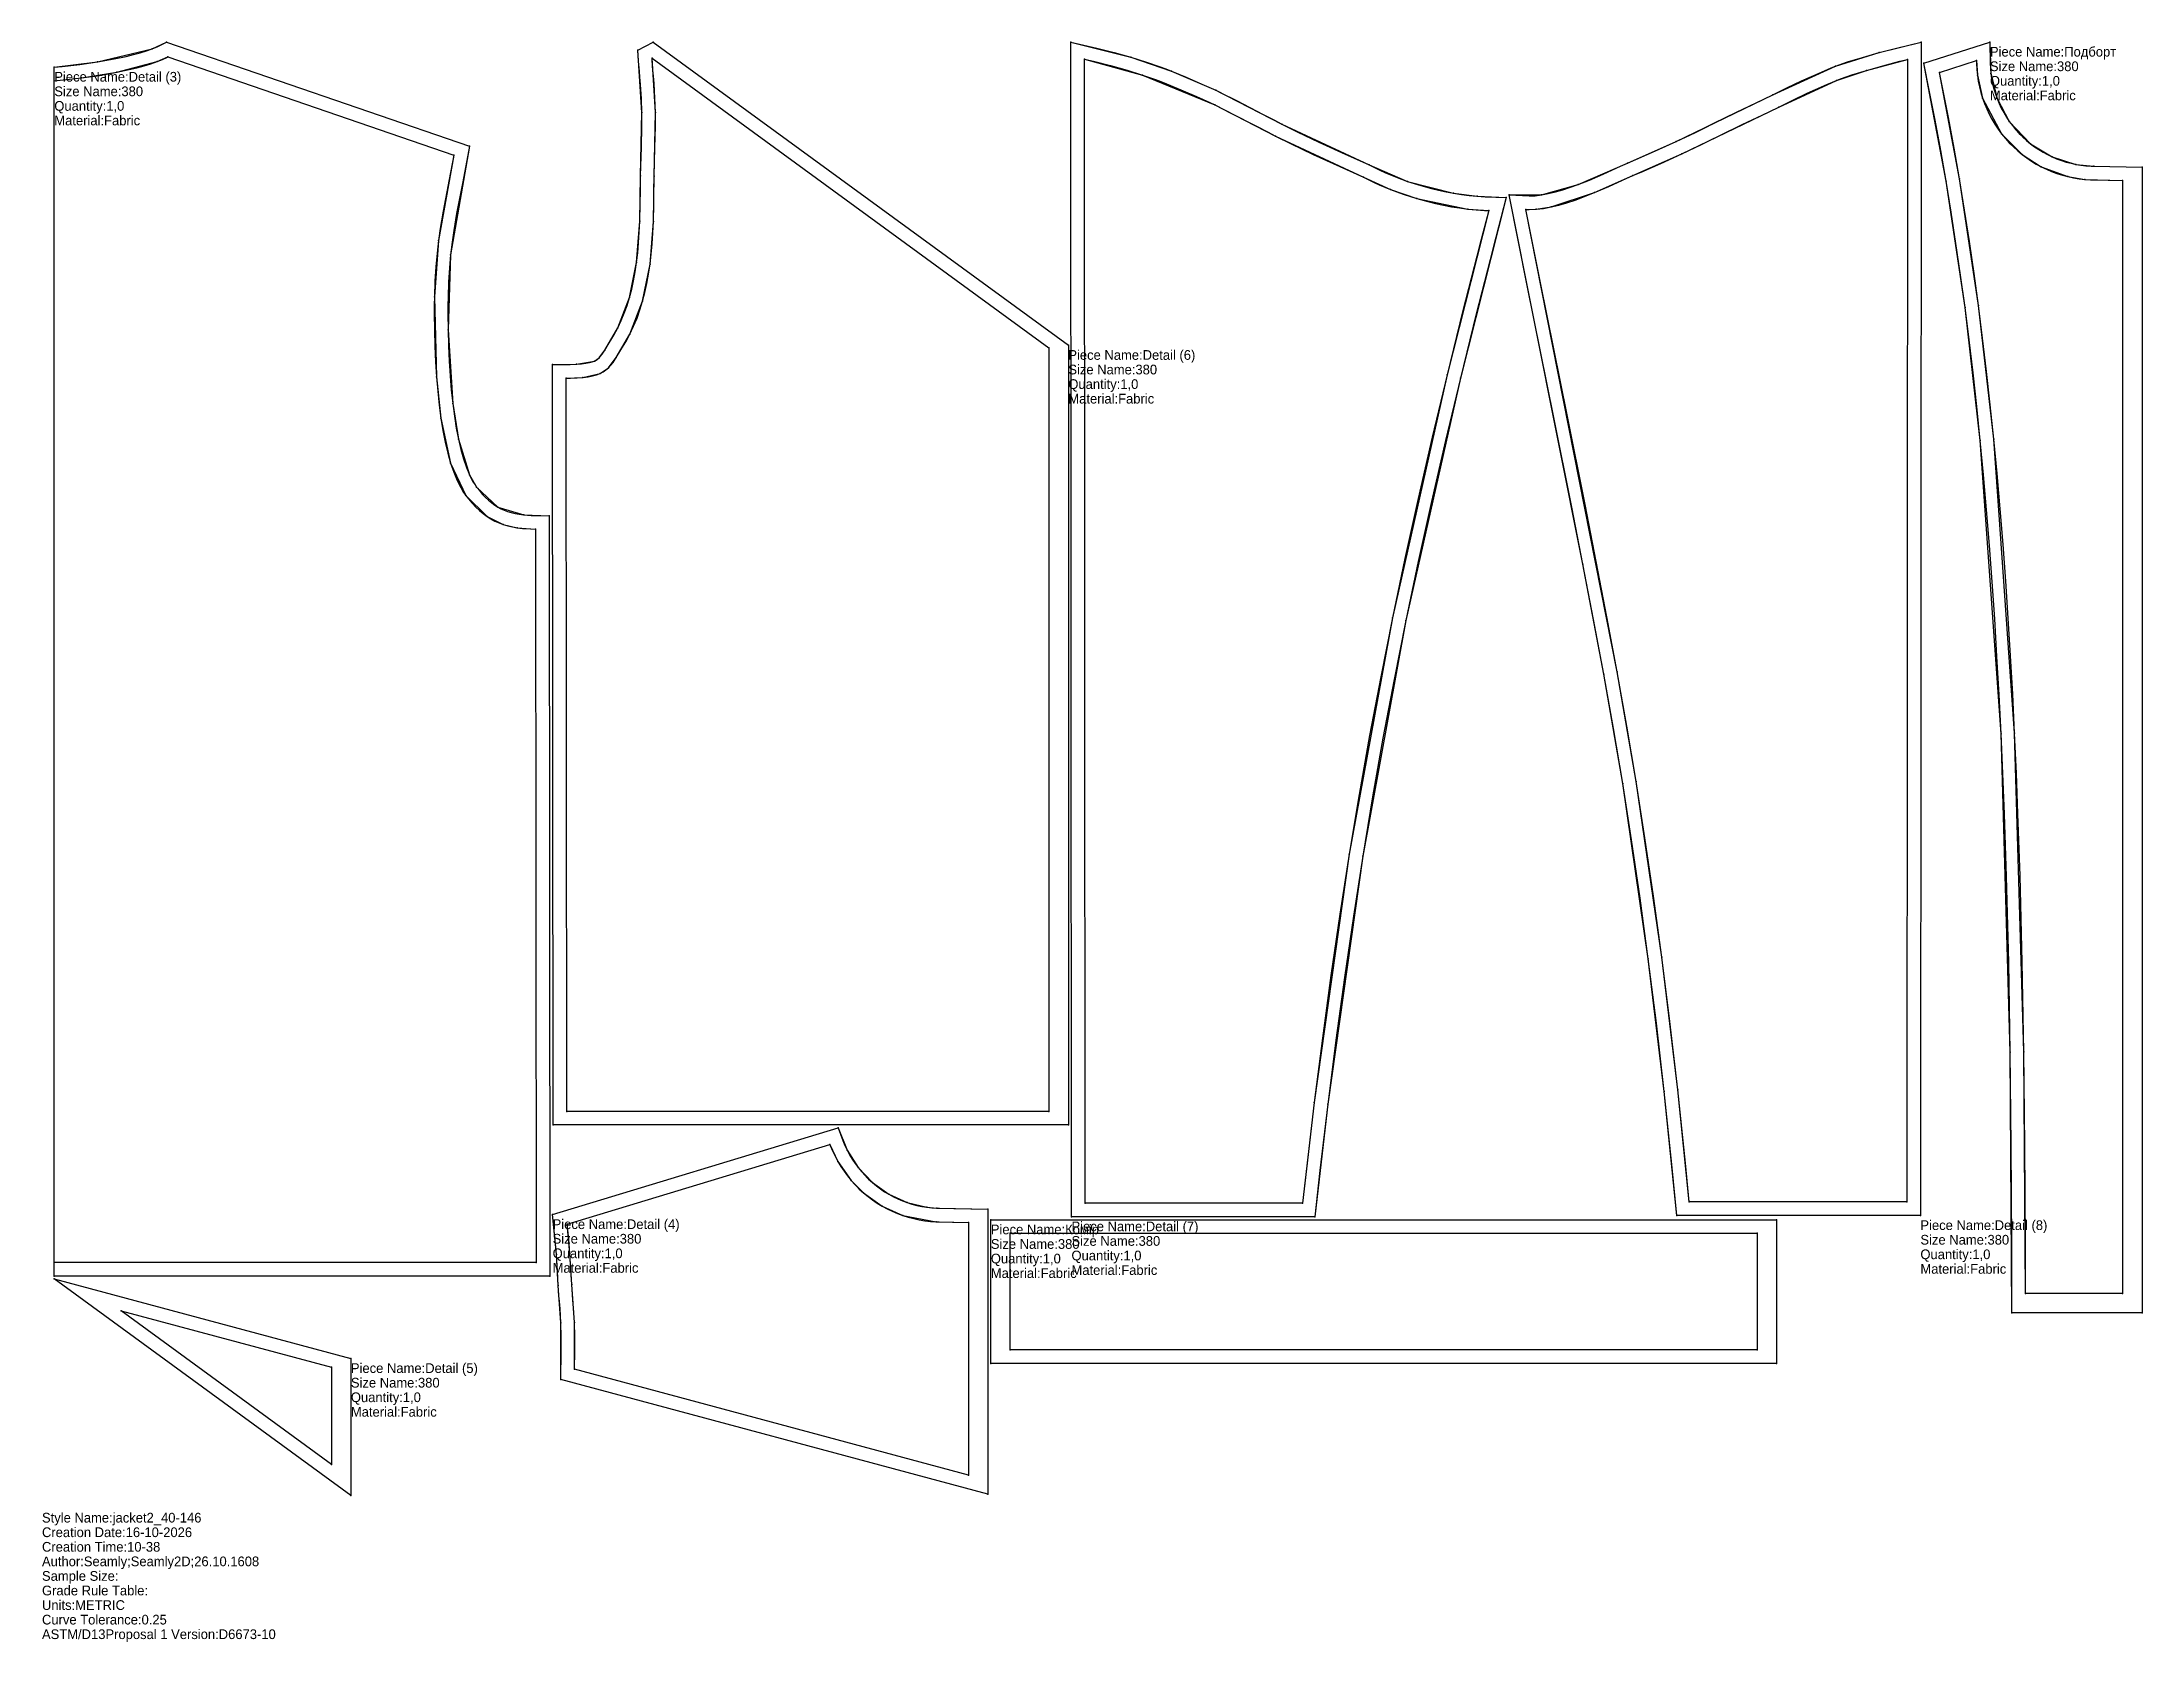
# Model space of a CAD drawing. Extents: x 0 to 1082, y -69 to 755.
import ezdxf

# ---------------------------------------------------------------- set-up
doc = ezdxf.new("R2010")
doc.units = 0

# ---------------------------------------------------------------- blocks, each defined once
blk = doc.blocks.new('piece-65_s380_M')
at = {"layer": '1'}
blk.add_lwpolyline([(1003.25, 754.86), (1003.74, 738.58), (1006.98, 725.7), (1013.22, 714), (1024.17, 702.47), (1035.24, 695.75), (1047.56, 691.84), (1056.69, 690.89), (1081.58, 690.39), (1081.58, 100.44), (1014.59, 100.44), (1013.74, 234.72), (1008.98, 398.62), (998.3, 549.74), (990.43, 618.23), (980.65, 683.18), (969.17, 743.96)], close=True, dxfattribs=at)
at = {"layer": '14'}
blk.add_lwpolyline([(996.33, 745.3), (996.79, 737.72), (999.43, 726), (1009.29, 707.55), (1019.85, 696.96), (1029.71, 690.65), (1043.38, 685.58), (1052.08, 684.14), (1071.58, 683.59), (1071.58, 110.44), (1021.58, 110.44), (1020.74, 234.82), (1015.97, 398.95), (1005.27, 550.43), (997.36, 619.14), (987.55, 684.35), (977.28, 739.21)], close=True, dxfattribs=at)
at = {"layer": '2'}
for p in [(1003.25, 754.86), (969.17, 743.96), (977.28, 739.21), (996.33, 745.3), (1071.58, 683.59), (1081.58, 690.39), (1021.58, 110.44), (1071.58, 110.44), (1014.59, 100.44), (1081.58, 100.44)]:
    blk.add_point(p, dxfattribs=at)
at = {"layer": '3'}
for p in [(996.79, 737.72), (1003.74, 738.58), (999.43, 726), (1006.98, 725.7), (1013.22, 714), (1009.29, 707.55), (1019.85, 696.96), (1024.17, 702.47), (1035.24, 695.75), (980.65, 683.18), (987.55, 684.35), (1029.71, 690.65), (1043.38, 685.58), (1047.56, 691.84), (1052.08, 684.14), (1056.69, 690.89), (990.43, 618.23), (997.36, 619.14), (998.3, 549.74), (1005.27, 550.43), (1008.98, 398.62), (1015.97, 398.95), (1013.74, 234.72), (1020.74, 234.82)]:
    blk.add_point(p, dxfattribs=at)
at = {"layer": '84'}
blk.add_lwpolyline([(1003.25, 754.86), (1003.34, 743.97), (1003.48, 741.25), (1003.74, 738.58), (1004.14, 735.94), (1004.66, 733.33), (1005.31, 730.74), (1006.08, 728.2), (1006.98, 725.7), (1007.99, 723.25), (1009.13, 720.85), (1010.38, 718.51), (1011.75, 716.22), (1013.22, 714), (1014.81, 711.86), (1016.51, 709.78), (1018.34, 707.76), (1019.27, 706.82), (1020.19, 705.91), (1022.15, 704.13), (1024.17, 702.47), (1026.26, 700.91), (1028.41, 699.46), (1030.63, 698.11), (1032.9, 696.88), (1035.24, 695.75), (1037.62, 694.74), (1040.04, 693.84), (1042.51, 693.05), (1045.02, 692.39), (1047.56, 691.84), (1050.13, 691.41), (1052.72, 691.11), (1055.37, 690.93), (1056.69, 690.89), (1081.58, 690.39), (1081.58, 100.44), (1014.59, 100.44), (1014.55, 136.42), (1014.28, 186.6), (1013.74, 234.72), (1012.91, 280.89), (1011.77, 325.21), (1010.7, 357.26), (1009.88, 378.14), (1008.98, 398.62), (1007.98, 418.72), (1006.89, 438.44), (1005.71, 457.81), (1004.43, 476.83), (1003.05, 495.52), (1001.57, 513.89), (999.99, 531.96), (998.3, 549.74), (996.5, 567.24), (994.59, 584.48), (992.57, 601.47), (990.43, 618.23), (988.17, 634.76), (985.78, 651.09), (983.28, 667.22), (980.65, 683.18), (977.9, 698.97), (975.01, 714.61), (971.99, 730.11), (969.17, 743.96)], close=True, dxfattribs=at)
at = {"layer": '87'}
blk.add_lwpolyline([(996.33, 745.3), (996.34, 743.77), (996.49, 740.74), (996.79, 737.72), (997.24, 734.74), (997.83, 731.79), (998.56, 728.87), (999.43, 726), (1000.45, 723.18), (1001.59, 720.42), (1002.87, 717.71), (1004.28, 715.06), (1005.83, 712.48), (1007.5, 709.98), (1009.29, 707.55), (1011.21, 705.21), (1013.25, 702.96), (1014.32, 701.87), (1015.38, 700.83), (1017.57, 698.84), (1019.85, 696.96), (1022.2, 695.2), (1024.64, 693.56), (1027.14, 692.04), (1029.71, 690.65), (1032.34, 689.38), (1035.03, 688.23), (1037.76, 687.22), (1040.55, 686.33), (1043.38, 685.58), (1046.25, 684.96), (1049.15, 684.48), (1052.08, 684.14), (1055.03, 683.93), (1056.52, 683.89), (1071.58, 683.59), (1071.58, 110.44), (1021.58, 110.44), (1021.55, 136.45), (1021.28, 186.66), (1020.74, 234.82), (1019.91, 281.04), (1018.77, 325.42), (1017.69, 357.51), (1016.87, 378.43), (1015.97, 398.95), (1014.97, 419.08), (1013.88, 438.85), (1012.7, 458.25), (1011.41, 477.32), (1010.03, 496.05), (1008.55, 514.47), (1006.96, 532.59), (1005.27, 550.43), (1003.46, 567.98), (1001.54, 585.28), (999.51, 602.33), (997.36, 619.14), (995.1, 635.74), (992.71, 652.13), (990.2, 668.33), (987.55, 684.35), (984.79, 700.21), (981.89, 715.91), (978.85, 731.48), (977.28, 739.21)], close=True, dxfattribs=at)
at = {"layer": '1'}
for s, p in [('Piece Name:Подборт', (1003.25, 747.36)), ('Size Name:380', (1003.25, 739.86)), ('Quantity:1,0', (1003.25, 732.36)), ('Material:Fabric', (1003.25, 724.86))]:
    blk.add_text(s, height=5, dxfattribs=at).set_placement(p)
blk = doc.blocks.new('piece-66_s380_M')
at = {"layer": '1'}
blk.add_lwpolyline([(488.69, 148.43), (893.41, 148.43), (893.41, 74.43), (488.69, 74.43)], close=True, dxfattribs=at)
at = {"layer": '14'}
blk.add_lwpolyline([(498.68, 141.43), (883.41, 141.43), (883.41, 81.43), (498.68, 81.43)], close=True, dxfattribs=at)
at = {"layer": '2'}
for p in [(488.69, 148.43), (498.68, 141.43), (883.41, 141.43), (893.41, 148.43), (498.68, 81.43), (883.41, 81.43), (488.69, 74.43), (893.41, 74.43)]:
    blk.add_point(p, dxfattribs=at)
at = {"layer": '84'}
blk.add_lwpolyline([(488.69, 148.43), (893.41, 148.43), (893.41, 74.43), (488.69, 74.43)], close=True, dxfattribs=at)
at = {"layer": '87'}
blk.add_lwpolyline([(498.68, 141.43), (883.41, 141.43), (883.41, 81.43), (498.68, 81.43)], close=True, dxfattribs=at)
at = {"layer": '1'}
for s, p in [('Piece Name:Комір', (488.69, 140.93)), ('Size Name:380', (488.69, 133.43)), ('Quantity:1,0', (488.69, 125.93)), ('Material:Fabric', (488.69, 118.43))]:
    blk.add_text(s, height=5, dxfattribs=at).set_placement(p)
blk = doc.blocks.new('piece_Detail_s380_M')
at = {"layer": '1'}
blk.add_lwpolyline([(6.35, 741.96), (28.52, 744.57), (56.83, 751.35), (64.13, 754.86), (220.15, 701.23), (210.44, 645.34), (209.13, 606.65), (211.52, 568.73), (214.53, 550.28), (220.17, 532.04), (223.86, 525.59), (234.78, 515.36), (248.12, 511.4), (261.25, 510.84), (261.62, 119.42), (6.35, 119.42)], close=True, dxfattribs=at)
at = {"layer": '14'}
blk.add_lwpolyline([(6.35, 734.94), (20.35, 736.33), (38.58, 739.26), (59.27, 744.79), (64.83, 747.21), (212.15, 696.58), (204.25, 652.65), (202.12, 623.69), (203.18, 582.42), (205.47, 561.15), (210.46, 538.08), (218.23, 521.43), (229.24, 510.58), (237.61, 506.44), (244.8, 504.76), (254.26, 504.04), (254.61, 126.42), (6.35, 126.42)], close=True, dxfattribs=at)
at = {"layer": '2'}
for p in [(64.13, 754.86), (64.83, 747.21), (6.35, 741.96), (6.35, 734.94), (212.15, 696.58), (220.15, 701.23), (261.25, 510.84), (254.26, 504.04), (6.35, 126.42), (6.35, 119.42), (254.61, 126.42), (261.62, 119.42)]:
    blk.add_point(p, dxfattribs=at)
at = {"layer": '3'}
for p in [(56.83, 751.35), (20.35, 736.33), (28.52, 744.57), (38.58, 739.26), (59.27, 744.79), (204.25, 652.65), (210.44, 645.34), (202.12, 623.69), (209.13, 606.65), (203.18, 582.42), (211.52, 568.73), (205.47, 561.15), (214.53, 550.28), (210.46, 538.08), (220.17, 532.04), (218.23, 521.43), (223.86, 525.59), (229.24, 510.58), (234.78, 515.36), (248.12, 511.4), (237.61, 506.44), (244.8, 504.76)]:
    blk.add_point(p, dxfattribs=at)
at = {"layer": '84'}
blk.add_lwpolyline([(6.35, 741.96), (10.32, 742.28), (19.48, 743.27), (28.52, 744.57), (37.22, 746.13), (43.31, 747.45), (47.1, 748.38), (50.65, 749.34), (53.91, 750.34), (56.83, 751.35), (59.35, 752.36), (61.43, 753.33), (64.13, 754.86), (220.15, 701.23), (216.68, 682.8), (213.48, 666.51), (212.05, 657.84), (211.19, 651.76), (210.44, 645.34), (209.83, 638.54), (209.38, 631.29), (209.12, 623.53), (209.07, 619.43), (209.05, 615.12), (209.13, 606.65), (209.34, 598.45), (209.69, 590.54), (210.16, 582.94), (210.78, 575.66), (211.52, 568.73), (212.39, 562.18), (213.4, 556.02), (214.53, 550.28), (215.78, 544.98), (217.14, 540.16), (218.61, 535.83), (220.17, 532.04), (221.8, 528.79), (223.04, 526.76), (223.86, 525.59), (224.26, 525.08), (225.09, 524.05), (226.78, 522.09), (228.42, 520.37), (230.03, 518.86), (231.61, 517.53), (233.19, 516.37), (234.78, 515.36), (236.4, 514.49), (238.07, 513.73), (239.83, 513.08), (241.7, 512.52), (243.69, 512.06), (245.84, 511.69), (248.12, 511.4), (251.97, 511.11), (261.25, 510.84), (261.62, 119.42), (6.35, 119.42)], close=True, dxfattribs=at)
at = {"layer": '87'}
blk.add_lwpolyline([(6.35, 734.94), (10.98, 735.31), (20.35, 736.33), (29.64, 737.66), (38.58, 739.26), (44.88, 740.63), (48.86, 741.6), (52.6, 742.62), (56.08, 743.69), (59.27, 744.79), (62.13, 745.93), (64.64, 747.1), (64.83, 747.21), (212.15, 696.58), (209.8, 684.12), (206.59, 667.76), (205.12, 658.9), (204.25, 652.65), (203.48, 646.06), (202.85, 639.07), (202.39, 631.63), (202.12, 623.69), (202.07, 619.49), (202.05, 615.1), (202.13, 606.53), (202.35, 598.21), (202.7, 590.17), (203.18, 582.42), (203.81, 574.99), (204.57, 567.9), (205.47, 561.15), (206.51, 554.78), (207.68, 548.8), (209, 543.22), (210.46, 538.08), (212.06, 533.38), (213.79, 529.14), (215.68, 525.39), (217.18, 522.92), (218.23, 521.43), (218.77, 520.74), (219.72, 519.56), (221.6, 517.39), (223.48, 515.41), (225.37, 513.62), (227.29, 512.02), (229.24, 510.58), (231.24, 509.32), (233.29, 508.21), (235.41, 507.25), (237.61, 506.44), (239.9, 505.76), (242.29, 505.2), (244.8, 504.76), (247.42, 504.43), (251.6, 504.11), (254.26, 504.04), (254.61, 126.42), (6.35, 126.42)], close=True, dxfattribs=at)
at = {"layer": '1'}
for s, p in [('Piece Name:Detail (3)', (6.35, 734.46)), ('Size Name:380', (6.35, 726.96)), ('Quantity:1,0', (6.35, 719.46)), ('Material:Fabric', (6.35, 711.96))]:
    blk.add_text(s, height=5, dxfattribs=at).set_placement(p)
blk = doc.blocks.new('piece_Detail_s380-68_M')
at = {"layer": '1'}
blk.add_lwpolyline([(263, 151.13), (410.09, 195.79), (414.71, 184.26), (420.39, 175.27), (427.73, 167.54), (436.21, 161.53), (445.62, 157.25), (455.71, 154.82), (460.95, 154.34), (487.16, 153.8), (487.16, 7.04), (267.17, 66.08), (267.26, 95.27), (265.84, 114.63), (264.92, 130.56)], close=True, dxfattribs=at)
at = {"layer": '14'}
blk.add_lwpolyline([(270.53, 146.1), (405.81, 187.18), (409.86, 178.47), (416.79, 168.62), (423.15, 162.25), (432.72, 155.46), (443.34, 150.63), (460.61, 147.35), (477.16, 147), (477.16, 16.97), (274.27, 71.43), (274.25, 95.57), (272.83, 115.07), (271.9, 131.06)], close=True, dxfattribs=at)
at = {"layer": '2'}
for p in [(410.09, 195.79), (405.81, 187.18), (487.16, 153.8), (263, 151.13), (270.53, 146.1), (477.16, 147), (267.17, 66.08), (274.27, 71.43), (477.16, 16.97), (487.16, 7.04)]:
    blk.add_point(p, dxfattribs=at)
at = {"layer": '3'}
for p in [(414.71, 184.26), (409.86, 178.47), (420.39, 175.27), (416.79, 168.62), (423.15, 162.25), (427.73, 167.54), (432.72, 155.46), (436.21, 161.53), (445.62, 157.25), (455.71, 154.82), (460.95, 154.34), (443.34, 150.63), (460.61, 147.35), (264.92, 130.56), (271.9, 131.06), (265.84, 114.63), (272.83, 115.07), (267.26, 95.27), (274.25, 95.57)]:
    blk.add_point(p, dxfattribs=at)
at = {"layer": '84'}
blk.add_lwpolyline([(263, 151.13), (410.09, 195.79), (412.54, 189.15), (413.57, 186.66), (414.71, 184.26), (415.96, 181.92), (417.32, 179.63), (418.8, 177.42), (420.39, 175.27), (422.09, 173.19), (423.92, 171.17), (424.85, 170.23), (425.77, 169.33), (427.73, 167.54), (429.75, 165.88), (431.84, 164.32), (433.99, 162.87), (436.21, 161.53), (438.48, 160.29), (440.81, 159.16), (443.2, 158.15), (445.62, 157.25), (448.09, 156.46), (450.6, 155.8), (453.14, 155.25), (455.71, 154.82), (458.3, 154.52), (460.95, 154.34), (462.27, 154.3), (487.16, 153.8), (487.16, 7.04), (267.17, 66.08), (267.45, 81.06), (267.45, 88.13), (267.26, 95.27), (266.83, 102.57), (266.49, 106.33), (266.22, 109.31), (265.84, 114.63), (265.44, 122.01), (264.92, 130.56), (264.33, 137.69)], close=True, dxfattribs=at)
at = {"layer": '87'}
blk.add_lwpolyline([(270.53, 146.1), (405.81, 187.18), (406.02, 186.59), (407.17, 183.83), (408.45, 181.12), (409.86, 178.47), (411.41, 175.89), (413.08, 173.39), (414.87, 170.96), (416.79, 168.62), (418.83, 166.37), (419.9, 165.28), (420.96, 164.24), (423.15, 162.25), (425.43, 160.37), (427.78, 158.62), (430.22, 156.97), (432.72, 155.46), (435.29, 154.06), (437.92, 152.79), (440.61, 151.64), (443.34, 150.63), (446.13, 149.74), (448.96, 148.99), (451.83, 148.37), (454.73, 147.89), (457.66, 147.55), (460.61, 147.35), (462.1, 147.3), (477.16, 147), (477.16, 16.97), (274.27, 71.43), (274.45, 81), (274.45, 88.23), (274.25, 95.57), (273.81, 103.09), (273.47, 106.96), (273.2, 109.88), (272.83, 115.07), (272.43, 122.41), (271.9, 131.06), (271.31, 138.33)], close=True, dxfattribs=at)
at = {"layer": '1'}
for s, p in [('Size Name:380', (263, 136.13)), ('Piece Name:Detail (4)', (263, 143.63)), ('Quantity:1,0', (263, 128.63)), ('Material:Fabric', (263, 121.13))]:
    blk.add_text(s, height=5, dxfattribs=at).set_placement(p)
blk = doc.blocks.new('piece_Detail_s380-69_M')
at = {"layer": '1'}
blk.add_lwpolyline([(159.1, 77.01), (159.1, 6.47), (6.35, 118)], close=True, dxfattribs=at)
at = {"layer": '14'}
blk.add_lwpolyline([(149.1, 72.44), (149.1, 22.44), (40.82, 101.5)], close=True, dxfattribs=at)
at = {"layer": '2'}
for p in [(6.35, 118), (40.82, 101.5), (159.1, 77.01), (149.1, 72.44), (149.1, 22.44), (159.1, 6.47)]:
    blk.add_point(p, dxfattribs=at)
at = {"layer": '84'}
blk.add_lwpolyline([(159.1, 77.01), (159.1, 6.47), (6.35, 118)], close=True, dxfattribs=at)
at = {"layer": '87'}
blk.add_lwpolyline([(149.1, 72.44), (149.1, 22.44), (40.82, 101.5)], close=True, dxfattribs=at)
at = {"layer": '1'}
for s, p in [('Size Name:380', (159.1, 62.01)), ('Piece Name:Detail (5)', (159.1, 69.51)), ('Quantity:1,0', (159.1, 54.51)), ('Material:Fabric', (159.1, 47.01))]:
    blk.add_text(s, height=5, dxfattribs=at).set_placement(p)
blk = doc.blocks.new('piece_Detail_s380-70_M')
at = {"layer": '1'}
blk.add_lwpolyline([(528.61, 598.71), (528.61, 197.22), (263.36, 197.22), (263, 588.84), (275.26, 588.94), (284.52, 590.59), (286.9, 592.21), (289.9, 596.16), (296.56, 607.66), (302.62, 623.31), (306.23, 641.31), (307.91, 662.68), (308.3, 685.97), (308.9, 718.51), (306.97, 750.62), (314.76, 754.86)], close=True, dxfattribs=at)
at = {"layer": '14'}
blk.add_lwpolyline([(518.61, 597.35), (518.61, 204.22), (270.35, 204.22), (270, 581.84), (278.6, 582.16), (287.43, 584.22), (291.76, 587.17), (295.79, 592.37), (302.81, 604.5), (309.36, 621.39), (313.17, 640.4), (314.9, 662.41), (315.3, 685.83), (315.9, 718.6), (314.21, 746.59)], close=True, dxfattribs=at)
at = {"layer": '2'}
for p in [(306.97, 750.62), (314.21, 746.59), (314.76, 754.86), (518.61, 597.35), (528.61, 598.71), (263, 588.84), (270, 581.84), (263.36, 197.22), (270.35, 204.22), (518.61, 204.22), (528.61, 197.22)]:
    blk.add_point(p, dxfattribs=at)
at = {"layer": '3'}
for p in [(308.9, 718.51), (315.9, 718.6), (308.3, 685.97), (315.3, 685.83), (307.91, 662.68), (314.9, 662.41), (306.23, 641.31), (313.17, 640.4), (302.62, 623.31), (309.36, 621.39), (296.56, 607.66), (289.9, 596.16), (302.81, 604.5), (275.26, 588.94), (284.52, 590.59), (286.9, 592.21), (287.43, 584.22), (291.76, 587.17), (295.79, 592.37), (278.6, 582.16)]:
    blk.add_point(p, dxfattribs=at)
at = {"layer": '84'}
blk.add_lwpolyline([(528.61, 598.71), (528.61, 197.22), (263.36, 197.22), (263, 588.84), (270.34, 588.84), (272.1, 588.85), (275.26, 588.94), (277.93, 589.13), (280.16, 589.41), (281.97, 589.76), (283.41, 590.16), (284.52, 590.59), (285.41, 591.06), (286.17, 591.58), (286.9, 592.21), (287.66, 593.03), (288.47, 594.06), (289.9, 596.16), (292.16, 599.89), (293.49, 602.11), (294.57, 603.94), (296.56, 607.66), (298.34, 611.41), (299.93, 615.26), (301.36, 619.22), (302.62, 623.31), (303.73, 627.54), (304.7, 631.94), (305.53, 636.53), (306.23, 641.31), (306.81, 646.3), (307.28, 651.52), (307.64, 656.98), (307.91, 662.68), (308.16, 671.72), (308.21, 678.17), (308.3, 685.97), (308.7, 700.73), (308.91, 711.43), (308.9, 718.51), (308.71, 725.64), (308.28, 732.95), (307.95, 736.7), (307.67, 739.68), (307.29, 744.99), (306.97, 750.62), (314.76, 754.86)], close=True, dxfattribs=at)
at = {"layer": '87'}
blk.add_lwpolyline([(518.61, 597.35), (518.61, 204.22), (270.35, 204.22), (270, 581.84), (270.35, 581.84), (272.22, 581.85), (275.61, 581.95), (278.6, 582.16), (281.25, 582.49), (283.58, 582.94), (285.63, 583.51), (287.43, 584.22), (289.03, 585.06), (290.46, 586.04), (291.76, 587.17), (292.97, 588.46), (294.11, 589.91), (295.79, 592.37), (298.16, 596.28), (299.51, 598.54), (300.68, 600.51), (302.81, 604.5), (304.74, 608.57), (306.46, 612.73), (308, 617), (309.36, 621.39), (310.54, 625.91), (311.56, 630.57), (312.44, 635.4), (313.17, 640.4), (313.77, 645.59), (314.25, 650.98), (314.63, 656.58), (314.9, 662.41), (315.16, 671.59), (315.21, 678.1), (315.3, 685.83), (315.7, 700.57), (315.91, 711.37), (315.9, 718.6), (315.7, 725.94), (315.26, 733.46), (314.92, 737.33), (314.65, 740.25), (314.28, 745.44), (314.21, 746.59)], close=True, dxfattribs=at)
at = {"layer": '1'}
for s, p in [('Piece Name:Detail (6)', (528.61, 591.21)), ('Size Name:380', (528.61, 583.71)), ('Quantity:1,0', (528.61, 576.21)), ('Material:Fabric', (528.61, 568.71))]:
    blk.add_text(s, height=5, dxfattribs=at).set_placement(p)
blk = doc.blocks.new('piece_Detail_s380-71_M')
at = {"layer": '1'}
blk.add_lwpolyline([(530.23, 150), (529.96, 754.86), (560.86, 747), (581.73, 739.84), (604.54, 730.01), (638.55, 712.61), (683.51, 691.57), (703.35, 683.09), (727.06, 676.96), (739.16, 675.41), (754.1, 674.75), (730.5, 581.84), (702.39, 456.9), (680.22, 335.61), (662.24, 207.89), (655.53, 150)], close=True, dxfattribs=at)
at = {"layer": '14'}
blk.add_lwpolyline([(537.23, 157), (536.97, 746.04), (566.76, 737.84), (604.04, 722.47), (635.38, 706.37), (680.56, 685.22), (694.55, 678.89), (708.17, 674.2), (734.29, 668.85), (745.12, 668.07), (723.7, 583.5), (695.53, 458.3), (673.31, 336.72), (655.29, 208.74), (649.27, 157)], close=True, dxfattribs=at)
at = {"layer": '2'}
for p in [(529.96, 754.86), (536.97, 746.04), (754.1, 674.75), (745.12, 668.07), (537.23, 157), (649.27, 157), (530.23, 150), (655.53, 150)]:
    blk.add_point(p, dxfattribs=at)
at = {"layer": '3'}
for p in [(560.86, 747), (566.76, 737.84), (581.73, 739.84), (604.54, 730.01), (604.04, 722.47), (635.38, 706.37), (638.55, 712.61), (680.56, 685.22), (683.51, 691.57), (703.35, 683.09), (694.55, 678.89), (708.17, 674.2), (727.06, 676.96), (739.16, 675.41), (734.29, 668.85), (723.7, 583.5), (730.5, 581.84), (695.53, 458.3), (702.39, 456.9), (673.31, 336.72), (680.22, 335.61), (655.29, 208.74), (662.24, 207.89)]:
    blk.add_point(p, dxfattribs=at)
at = {"layer": '84'}
blk.add_lwpolyline([(530.23, 150), (529.96, 754.86), (543.31, 751.75), (552.16, 749.47), (560.86, 747), (568.93, 744.49), (575.89, 742.11), (578.77, 741.01), (581.73, 739.84), (589.25, 736.72), (597.38, 733.23), (604.54, 730.01), (607.15, 728.74), (615.18, 724.69), (629.01, 717.56), (634.4, 714.75), (638.55, 712.61), (646.49, 708.65), (657.7, 703.3), (671.27, 697.11), (683.51, 691.57), (689.11, 688.91), (691.58, 687.75), (697.13, 685.4), (703.35, 683.09), (710.15, 680.91), (715.59, 679.43), (719.32, 678.52), (723.15, 677.7), (727.06, 676.96), (731.04, 676.33), (735.08, 675.81), (739.16, 675.41), (743.29, 675.14), (754.1, 674.75), (747.33, 648.82), (738.66, 614.82), (730.5, 581.84), (722.82, 549.71), (715.59, 518.28), (708.79, 487.4), (702.39, 456.9), (696.35, 426.63), (690.67, 396.43), (685.3, 366.14), (680.22, 335.61), (675.4, 304.67), (670.81, 273.18), (666.44, 240.97), (662.24, 207.89), (658.2, 173.77), (655.53, 150)], close=True, dxfattribs=at)
at = {"layer": '87'}
blk.add_lwpolyline([(537.23, 157), (536.97, 746.04), (541.64, 744.95), (550.33, 742.71), (558.87, 740.28), (566.76, 737.84), (573.51, 735.53), (576.23, 734.49), (579.09, 733.35), (586.53, 730.27), (594.56, 726.82), (601.57, 723.67), (604.04, 722.47), (612, 718.45), (625.79, 711.34), (631.17, 708.54), (635.38, 706.37), (643.42, 702.36), (654.74, 696.95), (668.37, 690.74), (680.56, 685.22), (686.11, 682.59), (688.72, 681.36), (694.55, 678.89), (701.06, 676.47), (708.17, 674.2), (713.84, 672.65), (717.75, 671.7), (721.77, 670.84), (725.87, 670.07), (730.05, 669.4), (734.29, 668.85), (738.59, 668.43), (742.93, 668.15), (745.12, 668.07), (740.56, 650.57), (731.87, 616.53), (723.7, 583.5), (716, 551.31), (708.76, 519.82), (701.94, 488.87), (695.53, 458.3), (689.48, 427.96), (683.78, 397.68), (678.4, 367.32), (673.31, 336.72), (668.48, 305.71), (663.88, 274.15), (659.5, 241.88), (655.29, 208.74), (651.24, 174.57), (649.27, 157)], close=True, dxfattribs=at)
at = {"layer": '1'}
for s, p in [('Piece Name:Detail (7)', (530.23, 142.5)), ('Size Name:380', (530.23, 135)), ('Quantity:1,0', (530.23, 127.5)), ('Material:Fabric', (530.23, 120))]:
    blk.add_text(s, height=5, dxfattribs=at).set_placement(p)
blk = doc.blocks.new('piece_Detail_s380-72_M')
at = {"layer": '1'}
blk.add_lwpolyline([(967.45, 150.62), (842.07, 150.62), (835.5, 214.53), (827.32, 282.76), (814.11, 373.02), (804.37, 429.37), (793.65, 486.06), (755.65, 676.19), (772.22, 676.1), (791.2, 681.51), (816.59, 692.5), (841.71, 703.63), (891.48, 727.62), (923.77, 742.45), (946.25, 749.4), (967.84, 754.86)], close=True, dxfattribs=at)
at = {"layer": '14'}
blk.add_lwpolyline([(960.46, 157.62), (848.42, 157.62), (842.46, 215.3), (834.27, 283.67), (821.02, 374.14), (811.26, 430.62), (764.27, 668.69), (769.51, 668.72), (777.24, 669.92), (799.64, 677.3), (819.38, 686.08), (844.66, 697.28), (894.58, 721.34), (924.28, 735.07), (939.62, 740.25), (960.84, 745.93)], close=True, dxfattribs=at)
at = {"layer": '2'}
for p in [(967.84, 754.86), (960.84, 745.93), (755.65, 676.19), (764.27, 668.69), (848.42, 157.62), (960.46, 157.62), (842.07, 150.62), (967.45, 150.62)]:
    blk.add_point(p, dxfattribs=at)
at = {"layer": '3'}
for p in [(946.25, 749.4), (923.77, 742.45), (939.62, 740.25), (891.48, 727.62), (924.28, 735.07), (894.58, 721.34), (841.71, 703.63), (816.59, 692.5), (844.66, 697.28), (791.2, 681.51), (819.38, 686.08), (772.22, 676.1), (799.64, 677.3), (769.51, 668.72), (777.24, 669.92), (793.65, 486.06), (804.37, 429.37), (811.26, 430.62), (814.11, 373.02), (821.02, 374.14), (827.32, 282.76), (834.27, 283.67), (835.5, 214.53), (842.46, 215.3)]:
    blk.add_point(p, dxfattribs=at)
at = {"layer": '84'}
blk.add_lwpolyline([(967.45, 150.62), (842.07, 150.62), (839.48, 176.91), (835.5, 214.53), (831.46, 249.69), (827.32, 282.76), (823.07, 314.09), (818.67, 344.06), (814.11, 373.02), (809.35, 401.34), (804.37, 429.37), (799.14, 457.49), (793.65, 486.06), (787.85, 515.42), (778.59, 561.57), (764.92, 629.47), (755.65, 676.19), (766.02, 675.6), (768.96, 675.71), (772.22, 676.1), (775.76, 676.77), (779.49, 677.69), (783.36, 678.81), (787.29, 680.1), (791.2, 681.51), (796.98, 683.77), (804.11, 686.83), (813.05, 690.92), (816.59, 692.5), (820.85, 694.31), (830.95, 698.74), (841.71, 703.63), (851.66, 708.33), (855.72, 710.36), (861.45, 713.23), (872.68, 718.65), (882.93, 723.51), (891.48, 727.62), (894.8, 729.3), (898.67, 731.27), (906.27, 734.85), (916.5, 739.33), (921.54, 741.52), (923.77, 742.45), (929.94, 744.59), (937.63, 746.96), (946.25, 749.4), (955.16, 751.75), (967.84, 754.86)], close=True, dxfattribs=at)
at = {"layer": '87'}
blk.add_lwpolyline([(960.46, 157.62), (848.42, 157.62), (846.44, 177.62), (842.46, 215.3), (838.41, 250.53), (834.27, 283.67), (830, 315.07), (825.6, 345.11), (821.02, 374.14), (816.25, 402.53), (811.26, 430.62), (806.02, 458.79), (800.52, 487.39), (794.72, 516.79), (785.46, 562.95), (771.78, 630.84), (764.27, 668.69), (765.94, 668.6), (769.51, 668.72), (773.29, 669.18), (777.24, 669.92), (781.3, 670.92), (785.43, 672.12), (789.57, 673.48), (793.67, 674.96), (799.64, 677.3), (806.95, 680.43), (815.93, 684.54), (819.38, 686.08), (823.63, 687.88), (833.8, 692.35), (844.66, 697.28), (854.72, 702.03), (858.85, 704.1), (864.54, 706.95), (875.69, 712.34), (885.94, 717.19), (894.58, 721.34), (897.97, 723.06), (901.74, 724.98), (909.17, 728.47), (919.29, 732.91), (924.28, 735.07), (926.27, 735.9), (932.12, 737.94), (939.62, 740.25), (948.09, 742.65), (956.89, 744.96), (960.84, 745.93)], close=True, dxfattribs=at)
at = {"layer": '1'}
for s, p in [('Size Name:380', (967.45, 135.62)), ('Piece Name:Detail (8)', (967.45, 143.12)), ('Quantity:1,0', (967.45, 128.12)), ('Material:Fabric', (967.45, 120.62))]:
    blk.add_text(s, height=5, dxfattribs=at).set_placement(p)

msp = doc.modelspace()

# ---------------------------------------------------------------- block references
at = {"layer": '1'}
for name in ['piece_Detail_s380_M', 'piece_Detail_s380-70_M', 'piece_Detail_s380-71_M', 'piece_Detail_s380-72_M', 'piece-65_s380_M', 'piece_Detail_s380-68_M', 'piece-66_s380_M', 'piece_Detail_s380-69_M']:
    msp.add_blockref(name, (0, 0), dxfattribs=at)

# ---------------------------------------------------------------- texts
for s, p in [('Style Name:jacket2_40-146', (0, -7.5)), ('Creation Date:16-10-2026', (0, -15)), ('Creation Time:10-38', (0, -22.5)), ('Author:Seamly;Seamly2D;26.10.1608', (0, -30)), ('Sample Size:', (0, -37.5)), ('Grade Rule Table:', (0, -45)), ('Units:METRIC', (0, -52.5)), ('ASTM/D13Proposal 1 Version:D6673-10', (0, -67.5)), ('Curve Tolerance:0.25', (0, -60))]:
    msp.add_text(s, height=5, dxfattribs=at).set_placement(p)

doc.saveas('drawing.dxf')
